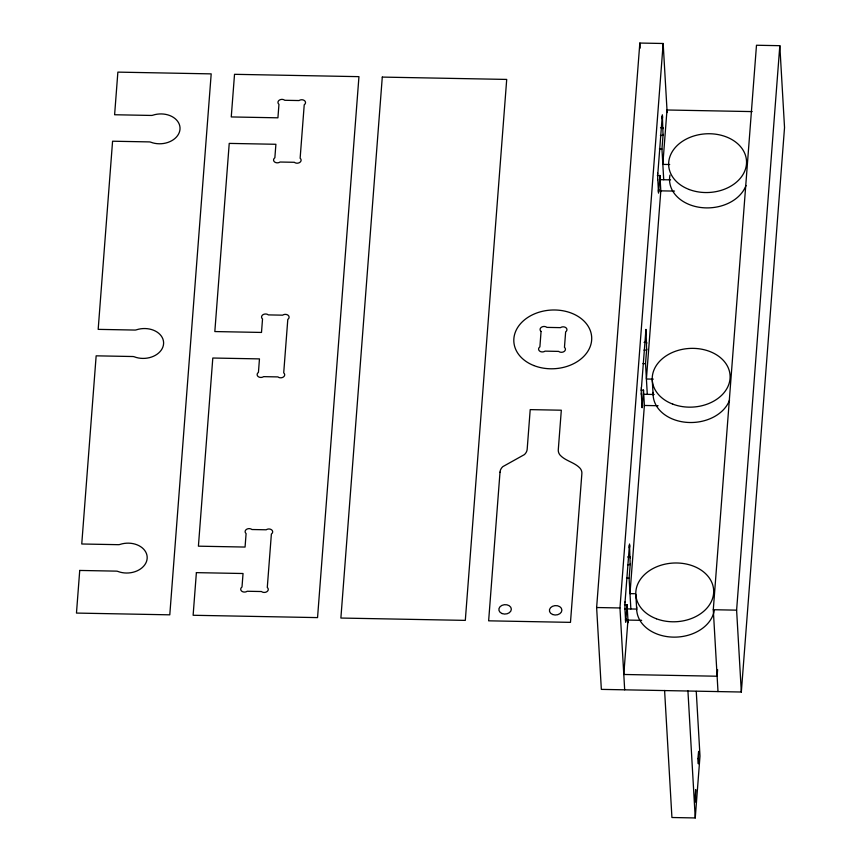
<?xml version="1.0" encoding="UTF-8"?>
<svg xmlns="http://www.w3.org/2000/svg" width="861" height="861" viewBox="0 0 861 861"><rect width="100%" height="100%" fill="white"/><g stroke="black" fill="none" stroke-linecap="round" stroke-linejoin="round"><path stroke-width="1.29" d="M630.317 563.6L630.177 564.665L629.52 544.001L625.075 601.591M629.703 547.069L629.66 545.067M646.127 332.604L645.944 329.386L641.51 386.966M646.127 332.443L646.094 330.452M624.968 609.362L625.699 622.385L627.066 604.734L624.483 604.68M625.506 619.134L625.549 621.308M657.826 180.132L658.547 193.144L659.924 175.493L657.33 175.45M658.364 189.915L658.407 192.186M663.174 134.37L663.045 135.381L662.346 114.771L657.933 172.351M662.55 117.989L662.507 115.718M641.94 404.326L642.123 407.759L642.457 404.196M646.127 332.637L646.611 350.05L646.751 348.985M642.467 403.787L643.501 390.119L640.907 390.065M642.467 403.798L642.36 406.284M662.023 118.743L662.131 116.246M626.033 618.596L625.936 620.899M629.176 547.79L629.283 545.336M645.599 333.175L645.707 330.861M658.88 189.549L658.783 191.669M717.999 691.577L713.285 609.717L756.485 45.246L779.818 45.687L784.532 127.536L741.332 692.018L601.344 689.381L596.63 607.522L639.831 43.05L663.164 43.491L667.146 112.554M624.677 689.822L619.963 607.963L663.164 43.491M630.865 608.975L629.1 578.269L630.187 564.655L627.54 564.741M647.289 394.349L645.524 363.654L646.6 350.083L643.963 350.126M663.723 179.734L661.948 149.039L663.045 135.381L660.387 135.511M664.595 690.457L671.924 817.509L695.247 817.95L699.993 756.066L696.258 691.383M717.611 669.697L717.116 676.229L623.794 674.475L627.96 620.081L641.671 620.34M741.332 692.018L736.607 610.158L779.818 45.687M657.739 173.545C657.793 170.155 657.664 182.328 657.653 179.185M641.316 388.16C641.413 384.663 641.197 396.62 641.23 393.918M624.892 602.775L624.989 601.904L624.935 609.362M752.159 111.596L666.995 109.993L662.83 164.386L669.697 164.516M660.495 127.729L663.088 127.783L663.25 128.623M659.354 148.985L661.948 149.039M659.827 179.658L670.579 179.863M674.529 191.099L660.807 190.851L646.407 379.001L653.273 379.131M644.071 342.355L646.665 342.398L646.826 343.227M642.93 363.611L645.524 363.654M643.404 394.284L654.156 394.478M658.105 405.725L644.383 405.466L629.983 593.627L634.557 593.713M627.647 556.97L630.241 557.013L630.403 557.853M626.507 578.226L629.1 578.269M596.63 607.522L619.963 607.963M713.285 609.717L736.607 610.158M626.98 608.899L636.096 609.071M624.892 609.265L624.806 608.533M659.924 175.493L660.85 191.519M687.928 690.899L695.247 817.95M639.831 43.05L640.132 48.162M652.24 379.679L653.122 395.027M643.501 390.119L644.426 406.134M641.402 394.747L641.972 406.693M635.816 594.294L636.699 609.642M627.066 604.734L628.1 622.643M746.003 185.459A38.982 29.371 -3.3 0 1 700.37 207.447A38.982 29.371 -3.3 0 1 669.955 175.127M714.253 610.557A38.982 29.371 -3.3 0 1 671.989 637.086A38.982 29.371 -3.3 0 1 636.742 606.994M729.568 400.096A38.982 29.371 -3.3 0 1 685.647 422.267A38.982 29.371 -3.3 0 1 653.176 392.379M695.139 796.888L695.44 802.065L695.699 789.569L695.139 796.888M698.067 758.67L698.368 763.847L698.626 751.352L698.067 758.67M79.729 570.445L76.468 613.075L169.789 614.829L211.193 73.874L117.871 72.12L114.61 114.75L151.192 115.439A3.896 2.938 -3.3 0 0 152.871 115.191A19.803 14.917 -3.3 0 1 180.003 129.225A19.803 14.917 -3.3 0 1 150.804 142.205A3.896 2.938 -3.3 0 0 149.168 141.904L112.576 141.215L98.176 329.365L134.768 330.054A3.896 2.938 -3.3 0 0 136.447 329.806A19.803 14.917 -3.3 0 1 163.579 343.851A19.803 14.917 -3.3 0 1 134.37 356.831A3.896 2.938 -3.3 0 0 132.734 356.519L96.152 355.83L81.752 543.991L118.334 544.679A3.896 2.938 -3.3 0 0 120.013 544.421A19.803 14.917 -3.3 0 1 147.156 558.466A19.803 14.917 -3.3 0 1 117.946 571.446A3.896 2.938 -3.3 0 0 116.31 571.134L79.729 570.445M196.383 572.64L193.122 615.271L317.548 617.606L358.951 76.651L234.526 74.315L231.254 116.945L277.92 117.817L278.953 104.342A3.896 2.938 -3.3 0 1 279.265 100.177A3.896 2.938 -3.3 0 1 284.765 100.285L299.047 100.554A3.896 2.938 -3.3 0 1 304.546 100.662A3.896 2.938 -3.3 0 1 304.224 104.816L300.134 158.241A3.896 2.938 -3.3 0 1 299.822 162.395A3.896 2.938 -3.3 0 1 294.322 162.288L280.04 162.029A3.896 2.938 -3.3 0 1 274.541 161.922A3.896 2.938 -3.3 0 1 274.863 157.767L275.897 144.282L229.23 143.4L214.83 331.56L261.496 332.443L262.53 318.957A3.896 2.938 -3.3 0 1 262.842 314.803A3.896 2.938 -3.3 0 1 268.341 314.9L282.623 315.169A3.896 2.938 -3.3 0 1 288.123 315.277A3.896 2.938 -3.3 0 1 287.8 319.431L283.71 372.856A3.896 2.938 -3.3 0 1 283.387 377.01A3.896 2.938 -3.3 0 1 277.899 376.914L263.617 376.644A3.896 2.938 -3.3 0 1 258.117 376.537A3.896 2.938 -3.3 0 1 258.44 372.382L259.462 358.897L212.807 358.025L198.407 546.175L245.062 547.058L246.095 533.572A3.896 2.938 -3.3 0 1 246.418 529.418A3.896 2.938 -3.3 0 1 251.918 529.526L266.189 529.784A3.896 2.938 -3.3 0 1 271.689 529.892A3.896 2.938 -3.3 0 1 271.376 534.046L267.287 587.471A3.896 2.938 -3.3 0 1 266.964 591.636A3.896 2.938 -3.3 0 1 261.464 591.529L247.193 591.259A3.896 2.938 -3.3 0 1 241.693 591.152A3.896 2.938 -3.3 0 1 242.006 586.998L243.039 573.512L196.383 572.64M382.284 77.092L340.881 618.047L465.306 620.383L506.709 79.427L382.284 77.092M500.015 472.14L488.639 620.824L570.477 622.363L581.864 473.679A12.269 9.245 -3.3 0 0 579.948 468.104C574.448 462.282 565.709 461.087 560.21 455.254A12.269 9.245 -3.3 0 1 558.294 449.69L561.318 410.213L530.204 409.621L527.19 449.098A12.269 9.245 -3.3 0 1 524.424 454.586L502.781 466.662A12.269 9.245 -3.3 0 0 500.015 472.14M541.063 331.442L539.89 346.875A3.896 2.938 -3.3 0 0 539.567 351.03A3.896 2.938 -3.3 0 0 545.067 351.137L558.638 351.396A3.896 2.938 -3.3 0 0 564.138 351.492A3.896 2.938 -3.3 0 0 564.461 347.338L565.645 331.894A3.896 2.938 -3.3 0 0 565.957 327.74A3.896 2.938 -3.3 0 0 560.457 327.643L546.886 327.384A3.896 2.938 -3.3 0 0 541.386 327.277A3.896 2.938 -3.3 0 0 541.063 331.442M689.22 189.517A38.982 29.371 -3.3 0 0 746.53 161.233A38.982 29.371 -3.3 0 0 687.046 138.686A38.982 29.371 -3.3 0 0 689.22 189.517M656.362 618.758A38.982 29.371 -3.3 0 0 713.672 590.463A38.982 29.371 -3.3 0 0 654.199 567.926A38.982 29.371 -3.3 0 0 656.362 618.758M672.796 404.132A38.982 29.371 -3.3 0 0 730.096 375.848A38.982 29.371 -3.3 0 0 670.622 353.301A38.982 29.371 -3.3 0 0 672.796 404.132M502.038 613.549A6.253 4.714 -3.3 0 0 511.337 609.136A6.253 4.714 -3.3 0 0 501.898 605.391A6.253 4.714 -3.3 0 0 502.038 613.549M552.59 614.496A6.253 4.714 -3.3 0 0 561.889 610.094A6.253 4.714 -3.3 0 0 552.439 606.338A6.253 4.714 -3.3 0 0 552.59 614.496M533.745 365.516A38.982 29.371 -3.3 0 0 591.711 338.018A38.982 29.371 -3.3 0 0 532.83 314.631A38.982 29.371 -3.3 0 0 533.745 365.516"/></g></svg>
